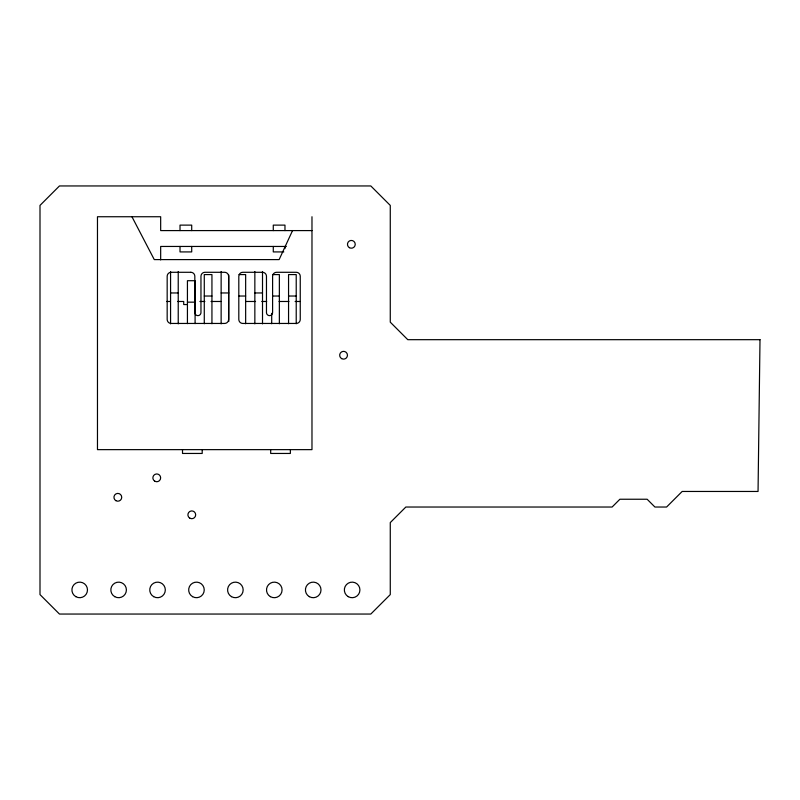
<?xml version="1.0" encoding="UTF-8"?>
<svg xmlns="http://www.w3.org/2000/svg" width="800" height="800" viewBox="0 0 800 800"><rect width="100%" height="100%" fill="white"/><g stroke="black" fill="none" stroke-linecap="round" stroke-linejoin="round"><path stroke-width="1.2" d="M292.54 230.59L279.13 259.6L154.27 259.6L131.95 216.74M311.98 230.59L160.67 230.59L160.67 216.74L97.47 216.74L97.47 449.64L311.98 449.64L311.98 216.74M286.38 246.45L160.67 246.45L160.67 259.9M283.8 251.92L273.28 251.92L273.28 246.45M239.09 274.58L245.65 274.58L245.65 323.75M272.8 274.58L279.36 274.58L279.36 323.75M170.57 292.96L178.23 292.96M221.14 292.96L228.8 292.96M254.85 292.96L262.51 292.96M204.28 296.03L211.94 296.03M239.09 296.03L245.65 296.03M272.8 296.03L279.36 296.03M288.56 296.03L296.22 296.03M166.73 301.48L170.37 301.48M177.64 301.48L183.71 301.48L183.71 304.55L187.46 304.55M199.9 301.48L204.85 301.48M211.03 301.48L220.93 301.48M245.66 301.48L255.55 301.48M261.74 301.48L266.68 301.48M279.05 301.48L288.94 301.48M295.13 301.48L300.07 301.48M187.43 302.16L195.09 302.16M296.22 323.75L296.22 274.58L288.56 274.58L288.56 323.75M290.37 449.72L290.37 453.45L270.68 453.45L270.68 449.72M284.97 230.59L284.97 225.12L273.28 225.12L273.28 230.59M284.97 246.45L284.97 248.64M271.7 313.34L271.7 323.75M262.51 271.51L262.51 323.87M254.85 271.51L254.85 323.87M228.8 275.09L228.8 321.4M221.14 271.51L221.14 323.87M211.94 323.75L211.94 274.58L204.28 274.58L204.28 323.75M202.2 449.72L202.2 453.45L182.51 453.45L182.51 449.72M195.09 323.64L195.09 280.71L187.43 280.71L187.43 323.64M191.71 230.59L191.71 225.12L180.02 225.12L180.02 230.59M191.71 246.45L191.71 251.92L180.02 251.92L180.02 246.45M178.23 271.51L178.23 323.87M170.57 271.51L170.57 323.87M760 339.68L758.05 491.46L682.16 491.46L666.59 507.03L654.92 507.03L647.14 499.24L619.89 499.24L612.11 507.03L405.84 507.03L390.27 522.59L390.27 594.59L370.81 614.05L59.46 614.05L40 594.59L40 205.41L59.46 185.95L370.81 185.95L390.27 205.41L390.27 322.16L407.78 339.68L760 339.68M190.84 272.29L171.16 272.29A3.99 3.99 0 0 0 167.17 276.28L167.17 319.46A3.99 3.99 0 0 0 171.16 323.45L224.62 323.45A3.99 3.99 0 0 0 228.61 319.46L228.61 276.28A3.99 3.99 0 0 0 224.62 272.29L204.94 272.29A3.99 3.99 0 0 0 200.96 276.28L200.96 312.57A3.06 3.06 0 0 1 197.89 315.63A3.06 3.06 0 0 1 194.83 312.57L194.83 276.28A3.99 3.99 0 0 0 190.84 272.29M262.48 272.29L242.8 272.29A3.99 3.99 0 0 0 238.81 276.28L238.81 319.46A3.99 3.99 0 0 0 242.8 323.45L296.26 323.45A3.99 3.99 0 0 0 300.25 319.46L300.25 276.28A3.99 3.99 0 0 0 296.26 272.29L276.59 272.29A3.99 3.99 0 0 0 272.6 276.28L272.6 312.57A3.06 3.06 0 0 1 269.53 315.63A3.06 3.06 0 0 1 266.47 312.57L266.47 276.28A3.99 3.99 0 0 0 262.48 272.29M75.81 596.66A7.78 7.78 0 0 0 87.48 589.92A7.78 7.78 0 0 0 75.81 583.18A7.78 7.78 0 0 0 75.81 596.66M114.73 596.66A7.78 7.78 0 0 0 126.4 589.92A7.78 7.78 0 0 0 114.73 583.18A7.78 7.78 0 0 0 114.73 596.66M153.65 596.66A7.78 7.78 0 0 0 165.32 589.92A7.78 7.78 0 0 0 153.65 583.18A7.78 7.78 0 0 0 153.65 596.66M192.57 596.66A7.78 7.78 0 0 0 204.24 589.92A7.78 7.78 0 0 0 192.57 583.18A7.78 7.78 0 0 0 192.57 596.66M231.48 596.66A7.78 7.78 0 0 0 243.16 589.92A7.78 7.78 0 0 0 231.48 583.18A7.78 7.78 0 0 0 231.48 596.66M270.4 596.66A7.78 7.78 0 0 0 282.08 589.92A7.78 7.78 0 0 0 270.4 583.18A7.78 7.78 0 0 0 270.4 596.66M309.32 596.66A7.78 7.78 0 0 0 321 589.92A7.78 7.78 0 0 0 309.32 583.18A7.78 7.78 0 0 0 309.32 596.66M348.24 596.66A7.78 7.78 0 0 0 359.92 589.92A7.78 7.78 0 0 0 348.24 583.18A7.78 7.78 0 0 0 348.24 596.66M115.89 500.67A3.89 3.89 0 0 0 121.73 497.3A3.89 3.89 0 0 0 115.89 493.93A3.89 3.89 0 0 0 115.89 500.67M154.81 481.21A3.89 3.89 0 0 0 160.65 477.84A3.89 3.89 0 0 0 154.81 474.47A3.89 3.89 0 0 0 154.81 481.21M341.62 358.61A3.89 3.89 0 0 0 347.46 355.24A3.89 3.89 0 0 0 341.62 351.87A3.89 3.89 0 0 0 341.62 358.61M349.41 247.69A3.89 3.89 0 0 0 355.24 244.32A3.89 3.89 0 0 0 349.41 240.95A3.89 3.89 0 0 0 349.41 247.69M189.84 518.18A3.89 3.89 0 0 0 195.68 514.81A3.89 3.89 0 0 0 189.84 511.44A3.89 3.89 0 0 0 189.84 518.18"/></g></svg>
